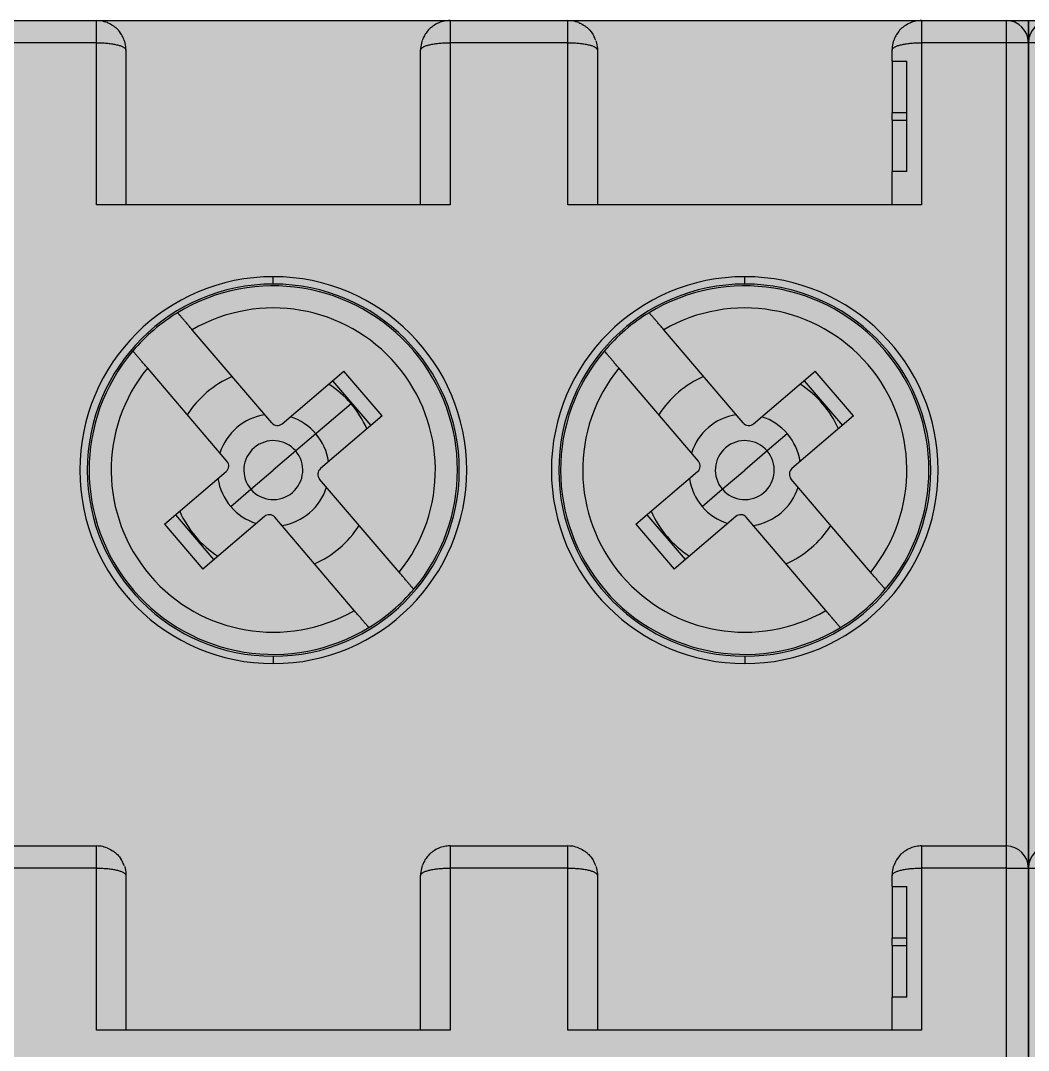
# Model space of a CAD drawing. Extents: x -20 to 2016, y -5898 to 916.
# Drawn here: x 968.97 to 982.65, y 103.18 to 117.16 of the extents above; entities that cross this region are included whole.
import ezdxf

# ---------------------------------------------------------------- set-up
doc = ezdxf.new("R2010")
doc.units = 0
doc.layers.add('MAIN-1', color=7, linetype='Continuous')
doc.layers.add('SYMS', color=7, linetype='Continuous')

msp = doc.modelspace()

# ---------------------------------------------------------------- hatches: boundary and pattern name
at = {"layer": 'SYMS', "true_color": 0x636466}
h = msp.add_hatch(color=251, dxfattribs=at)
h.dxf.hatch_style = 1
h.paths.add_polyline_path([(955.755, 38.159), (982.655, 38.159), (982.655, 117.159), (955.755, 117.159)])
h = msp.add_hatch(color=251, dxfattribs=at)
h.dxf.hatch_style = 1
h.paths.add_polyline_path([(982.655, 38.159), (1009.555, 38.159), (1009.555, 117.159), (982.655, 117.159)])

# ---------------------------------------------------------------- linework, layer by layer
at = {"layer": 'MAIN-1'}
for p, q in [((968.405, 117.159), (970.005, 117.159)), ((970.005, 117.159), (974.805, 117.159)), ((970.005, 116.859), (970.005, 117.159)), ((970.026, 117.158), (970.005, 117.159)), ((970.048, 117.157), (970.026, 117.158)), ((970.069, 117.154), (970.048, 117.157)), ((970.09, 117.15), (970.069, 117.154)), ((970.111, 117.144), (970.09, 117.15)), ((970.132, 117.138), (970.111, 117.144)), ((970.153, 117.131), (970.132, 117.138)), ((970.165, 117.126), (970.153, 117.131)), ((970.178, 117.119), (970.165, 117.126)), ((970.196, 117.11), (970.178, 117.119)), ((970.215, 117.099), (970.196, 117.11)), ((974.613, 117.11), (974.594, 117.099)), ((974.631, 117.119), (974.613, 117.11)), ((974.644, 117.125), (974.631, 117.119)), ((974.654, 117.129), (974.644, 117.125)), ((974.672, 117.136), (974.654, 117.129)), ((974.69, 117.142), (974.672, 117.136)), ((974.709, 117.147), (974.69, 117.142)), ((974.728, 117.152), (974.709, 117.147)), ((974.747, 117.155), (974.728, 117.152)), ((974.766, 117.157), (974.747, 117.155)), ((974.785, 117.159), (974.766, 117.157)), ((974.805, 117.159), (974.785, 117.159)), ((974.805, 117.159), (976.405, 117.159)), ((974.805, 117.159), (974.805, 116.859)), ((976.405, 117.159), (981.205, 117.159)), ((976.426, 117.158), (976.405, 117.159)), ((976.405, 116.859), (976.405, 117.159)), ((976.448, 117.157), (976.426, 117.158)), ((976.469, 117.154), (976.448, 117.157)), ((976.49, 117.15), (976.469, 117.154)), ((976.511, 117.144), (976.49, 117.15)), ((976.532, 117.138), (976.511, 117.144)), ((976.553, 117.131), (976.532, 117.138)), ((976.553, 117.131), (976.565, 117.126)), ((976.565, 117.126), (976.578, 117.119)), ((976.578, 117.119), (976.596, 117.11)), ((976.596, 117.11), (976.615, 117.099)), ((981.013, 117.11), (980.994, 117.099)), ((981.031, 117.119), (981.013, 117.11)), ((981.044, 117.125), (981.031, 117.119)), ((981.054, 117.129), (981.044, 117.125)), ((981.072, 117.136), (981.054, 117.129)), ((981.09, 117.142), (981.072, 117.136)), ((981.109, 117.147), (981.09, 117.142)), ((981.128, 117.152), (981.109, 117.147)), ((981.147, 117.155), (981.128, 117.152)), ((981.166, 117.157), (981.147, 117.155)), ((981.185, 117.159), (981.166, 117.157)), ((981.205, 117.159), (981.185, 117.159)), ((981.205, 117.159), (982.355, 117.159)), ((981.205, 117.159), (981.205, 116.859)), ((982.355, 116.859), (982.355, 117.159)), ((970.224, 117.093), (970.215, 117.099)), ((970.231, 117.089), (970.224, 117.093)), ((970.239, 117.083), (970.231, 117.089)), ((970.246, 117.078), (970.239, 117.083)), ((970.254, 117.072), (970.246, 117.078)), ((970.261, 117.066), (970.254, 117.072)), ((970.268, 117.06), (970.261, 117.066)), ((970.275, 117.054), (970.268, 117.06)), ((970.289, 117.041), (970.275, 117.054)), ((970.302, 117.027), (970.289, 117.041)), ((970.316, 117.01), (970.302, 117.027)), ((970.331, 116.99), (970.316, 117.01)), ((970.341, 116.975), (970.331, 116.99)), ((970.345, 116.969), (970.335, 116.984)), ((970.335, 116.984), (970.341, 116.975)), ((970.354, 116.954), (970.345, 116.969)), ((974.464, 116.969), (974.456, 116.954)), ((974.474, 116.984), (974.464, 116.969)), ((974.478, 116.99), (974.468, 116.975)), ((974.468, 116.975), (974.474, 116.984)), ((974.494, 117.01), (974.478, 116.99)), ((974.507, 117.027), (974.494, 117.01)), ((974.52, 117.041), (974.507, 117.027)), ((974.534, 117.054), (974.52, 117.041)), ((974.541, 117.06), (974.534, 117.054)), ((974.548, 117.066), (974.541, 117.06)), ((974.556, 117.072), (974.548, 117.066)), ((974.563, 117.078), (974.556, 117.072)), ((974.57, 117.083), (974.563, 117.078)), ((974.578, 117.089), (974.57, 117.083)), ((974.585, 117.093), (974.578, 117.089)), ((974.594, 117.099), (974.585, 117.093)), ((976.615, 117.099), (976.624, 117.093)), ((976.624, 117.093), (976.631, 117.089)), ((976.639, 117.083), (976.631, 117.089)), ((976.646, 117.078), (976.639, 117.083)), ((976.654, 117.072), (976.646, 117.078)), ((976.661, 117.066), (976.654, 117.072)), ((976.668, 117.06), (976.661, 117.066)), ((976.675, 117.054), (976.668, 117.06)), ((976.675, 117.054), (976.689, 117.041)), ((976.689, 117.041), (976.702, 117.027)), ((976.702, 117.027), (976.716, 117.01)), ((976.716, 117.01), (976.731, 116.99)), ((976.731, 116.99), (976.741, 116.975)), ((976.745, 116.969), (976.735, 116.984)), ((976.741, 116.975), (976.735, 116.984)), ((976.754, 116.954), (976.745, 116.969)), ((980.864, 116.969), (980.856, 116.954)), ((980.874, 116.984), (980.864, 116.969)), ((980.878, 116.99), (980.868, 116.975)), ((980.868, 116.975), (980.874, 116.984)), ((980.894, 117.01), (980.878, 116.99)), ((980.907, 117.027), (980.894, 117.01)), ((980.92, 117.041), (980.907, 117.027)), ((980.934, 117.054), (980.92, 117.041)), ((980.941, 117.06), (980.934, 117.054)), ((980.948, 117.066), (980.941, 117.06)), ((980.956, 117.072), (980.948, 117.066)), ((980.963, 117.078), (980.956, 117.072)), ((980.97, 117.083), (980.963, 117.078)), ((980.978, 117.089), (980.97, 117.083)), ((980.985, 117.093), (980.978, 117.089)), ((980.994, 117.099), (980.985, 117.093)), ((970.005, 116.859), (968.405, 116.859)), ((970.005, 114.659), (970.005, 116.859)), ((970.005, 116.859), (970.022, 116.859)), ((970.022, 116.859), (970.04, 116.858)), ((970.04, 116.858), (970.057, 116.858)), ((970.057, 116.858), (970.075, 116.857)), ((970.075, 116.857), (970.092, 116.856)), ((970.092, 116.856), (970.109, 116.855)), ((970.109, 116.855), (970.126, 116.854)), ((970.126, 116.854), (970.143, 116.853)), ((970.143, 116.853), (970.159, 116.851)), ((970.159, 116.851), (970.176, 116.849)), ((970.176, 116.849), (970.192, 116.848)), ((970.192, 116.848), (970.207, 116.845)), ((970.207, 116.845), (970.222, 116.843)), ((970.222, 116.843), (970.237, 116.84)), ((970.237, 116.84), (970.251, 116.838)), ((970.251, 116.838), (970.265, 116.835)), ((970.265, 116.835), (970.279, 116.832)), ((970.279, 116.832), (970.291, 116.829)), ((970.291, 116.829), (970.304, 116.826)), ((970.304, 116.826), (970.315, 116.822)), ((970.362, 116.939), (970.354, 116.954)), ((970.369, 116.923), (970.362, 116.939)), ((970.376, 116.907), (970.369, 116.923)), ((970.382, 116.891), (970.376, 116.907)), ((970.388, 116.874), (970.384, 116.885)), ((970.393, 116.854), (970.388, 116.874)), ((970.398, 116.829), (970.393, 116.854)), ((970.402, 116.805), (970.398, 116.829)), ((974.411, 116.829), (974.407, 116.805)), ((974.416, 116.854), (974.411, 116.829)), ((974.421, 116.874), (974.416, 116.854)), ((974.425, 116.885), (974.421, 116.874)), ((974.433, 116.907), (974.427, 116.891)), ((974.44, 116.923), (974.433, 116.907)), ((974.447, 116.939), (974.44, 116.923)), ((974.456, 116.954), (974.447, 116.939)), ((974.494, 116.822), (974.506, 116.826)), ((974.506, 116.826), (974.518, 116.829)), ((974.518, 116.829), (974.531, 116.832)), ((974.531, 116.832), (974.544, 116.835)), ((974.544, 116.835), (974.558, 116.838)), ((974.558, 116.838), (974.572, 116.84)), ((974.572, 116.84), (974.587, 116.843)), ((974.587, 116.843), (974.602, 116.845)), ((974.602, 116.845), (974.618, 116.848)), ((974.618, 116.848), (974.634, 116.849)), ((974.634, 116.849), (974.65, 116.851)), ((974.65, 116.851), (974.666, 116.853)), ((974.666, 116.853), (974.683, 116.854)), ((974.683, 116.854), (974.7, 116.855)), ((974.7, 116.855), (974.717, 116.856)), ((974.717, 116.856), (974.734, 116.857)), ((974.734, 116.857), (974.752, 116.858)), ((974.752, 116.858), (974.769, 116.858)), ((974.769, 116.858), (974.787, 116.859)), ((974.787, 116.859), (974.805, 116.859)), ((976.405, 116.859), (974.805, 116.859)), ((974.805, 116.859), (974.805, 114.659)), ((976.405, 114.659), (976.405, 116.859)), ((976.405, 116.859), (976.422, 116.859)), ((976.422, 116.859), (976.44, 116.858)), ((976.44, 116.858), (976.457, 116.858)), ((976.457, 116.858), (976.475, 116.857)), ((976.475, 116.857), (976.492, 116.856)), ((976.492, 116.856), (976.509, 116.855)), ((976.509, 116.855), (976.526, 116.854)), ((976.526, 116.854), (976.543, 116.853)), ((976.543, 116.853), (976.559, 116.851)), ((976.559, 116.851), (976.576, 116.849)), ((976.576, 116.849), (976.592, 116.848)), ((976.592, 116.848), (976.607, 116.845)), ((976.607, 116.845), (976.622, 116.843)), ((976.622, 116.843), (976.637, 116.84)), ((976.637, 116.84), (976.651, 116.838)), ((976.651, 116.838), (976.665, 116.835)), ((976.665, 116.835), (976.679, 116.832)), ((976.679, 116.832), (976.691, 116.829)), ((976.691, 116.829), (976.704, 116.826)), ((976.704, 116.826), (976.715, 116.822)), ((976.762, 116.939), (976.754, 116.954)), ((976.769, 116.923), (976.762, 116.939)), ((976.776, 116.907), (976.769, 116.923)), ((976.782, 116.891), (976.776, 116.907)), ((976.784, 116.885), (976.788, 116.874)), ((976.788, 116.874), (976.793, 116.854)), ((976.793, 116.854), (976.798, 116.829)), ((976.798, 116.829), (976.802, 116.805)), ((980.811, 116.829), (980.807, 116.805)), ((980.816, 116.854), (980.811, 116.829)), ((980.821, 116.874), (980.816, 116.854)), ((980.825, 116.885), (980.821, 116.874)), ((980.833, 116.907), (980.827, 116.891)), ((980.84, 116.923), (980.833, 116.907)), ((980.847, 116.939), (980.84, 116.923)), ((980.856, 116.954), (980.847, 116.939)), ((980.894, 116.822), (980.906, 116.826)), ((980.906, 116.826), (980.918, 116.829)), ((980.918, 116.829), (980.931, 116.832)), ((980.931, 116.832), (980.944, 116.835)), ((980.944, 116.835), (980.958, 116.838)), ((980.958, 116.838), (980.972, 116.84)), ((980.972, 116.84), (980.987, 116.843)), ((980.987, 116.843), (981.002, 116.845)), ((981.002, 116.845), (981.018, 116.848)), ((981.018, 116.848), (981.034, 116.849)), ((981.034, 116.849), (981.05, 116.851)), ((981.05, 116.851), (981.066, 116.853)), ((981.066, 116.853), (981.083, 116.854)), ((981.083, 116.854), (981.1, 116.855)), ((981.1, 116.855), (981.117, 116.856)), ((981.117, 116.856), (981.134, 116.857)), ((981.134, 116.857), (981.152, 116.858)), ((981.152, 116.858), (981.169, 116.858)), ((981.169, 116.858), (981.187, 116.859)), ((981.187, 116.859), (981.205, 116.859)), ((982.355, 116.859), (981.205, 116.859)), ((981.205, 116.859), (981.205, 114.659)), ((982.355, 105.959), (982.355, 116.859)), ((982.655, 116.859), (982.355, 116.859)), ((982.655, 116.859), (982.655, 105.659)), ((982.655, 105.659), (982.655, 116.859)), ((982.955, 116.859), (982.655, 116.859)), ((970.315, 116.822), (970.326, 116.819)), ((970.326, 116.819), (970.337, 116.815)), ((970.337, 116.815), (970.346, 116.811)), ((970.346, 116.811), (970.355, 116.807)), ((970.355, 116.807), (970.364, 116.803)), ((970.364, 116.803), (970.371, 116.799)), ((970.371, 116.799), (970.378, 116.795)), ((970.378, 116.795), (970.384, 116.791)), ((970.384, 116.791), (970.39, 116.786)), ((970.39, 116.786), (970.394, 116.782)), ((970.394, 116.782), (970.398, 116.778)), ((970.398, 116.778), (970.401, 116.773)), ((970.401, 116.773), (970.403, 116.769)), ((970.404, 116.78), (970.402, 116.805)), ((970.403, 116.769), (970.404, 116.764)), ((970.405, 116.759), (970.404, 116.78)), ((970.404, 116.764), (970.405, 116.759)), ((970.405, 116.759), (970.405, 114.659)), ((974.407, 116.805), (974.405, 116.78)), ((974.405, 116.78), (974.405, 116.759)), ((974.405, 116.764), (974.406, 116.769)), ((974.405, 116.759), (974.405, 116.764)), ((974.405, 114.659), (974.405, 116.759)), ((974.406, 116.769), (974.408, 116.773)), ((974.408, 116.773), (974.411, 116.778)), ((974.411, 116.778), (974.415, 116.782)), ((974.415, 116.782), (974.419, 116.786)), ((974.419, 116.786), (974.425, 116.791)), ((974.425, 116.791), (974.431, 116.795)), ((974.431, 116.795), (974.438, 116.799)), ((974.438, 116.799), (974.445, 116.803)), ((974.445, 116.803), (974.454, 116.807)), ((974.454, 116.807), (974.463, 116.811)), ((974.463, 116.811), (974.472, 116.815)), ((974.472, 116.815), (974.483, 116.819)), ((974.483, 116.819), (974.494, 116.822)), ((976.715, 116.822), (976.726, 116.819)), ((976.726, 116.819), (976.737, 116.815)), ((976.737, 116.815), (976.746, 116.811)), ((976.746, 116.811), (976.755, 116.807)), ((976.755, 116.807), (976.764, 116.803)), ((976.764, 116.803), (976.771, 116.799)), ((976.771, 116.799), (976.778, 116.795)), ((976.778, 116.795), (976.784, 116.791)), ((976.784, 116.791), (976.79, 116.786)), ((976.79, 116.786), (976.794, 116.782)), ((976.794, 116.782), (976.798, 116.778)), ((976.798, 116.778), (976.801, 116.773)), ((976.801, 116.773), (976.803, 116.769)), ((976.802, 116.805), (976.804, 116.78)), ((976.803, 116.769), (976.804, 116.764)), ((976.804, 116.78), (976.805, 116.759)), ((976.804, 116.764), (976.805, 116.759)), ((976.805, 116.759), (976.805, 114.659)), ((980.807, 116.805), (980.805, 116.78)), ((980.805, 116.78), (980.805, 116.759)), ((980.805, 116.764), (980.806, 116.769)), ((980.805, 116.759), (980.805, 116.764)), ((980.805, 116.609), (980.805, 116.759)), ((980.806, 116.769), (980.808, 116.773)), ((980.808, 116.773), (980.811, 116.778)), ((980.811, 116.778), (980.815, 116.782)), ((980.815, 116.782), (980.819, 116.786)), ((980.819, 116.786), (980.825, 116.791)), ((980.825, 116.791), (980.831, 116.795)), ((980.831, 116.795), (980.838, 116.799)), ((980.838, 116.799), (980.845, 116.803)), ((980.845, 116.803), (980.854, 116.807)), ((980.854, 116.807), (980.863, 116.811)), ((980.863, 116.811), (980.872, 116.815)), ((980.872, 116.815), (980.883, 116.819)), ((980.883, 116.819), (980.894, 116.822)), ((980.805, 116.609), (980.805, 115.909)), ((980.805, 116.609), (981.005, 116.609)), ((981.005, 115.109), (981.005, 116.609)), ((980.805, 115.809), (980.805, 115.909)), ((981.005, 115.909), (980.805, 115.909)), ((980.805, 115.809), (980.805, 115.109)), ((980.805, 115.809), (981.005, 115.809)), ((980.805, 114.659), (980.805, 115.109)), ((981.005, 115.109), (980.805, 115.109)), ((974.805, 114.659), (970.005, 114.659)), ((981.205, 114.659), (976.405, 114.659)), ((972.405, 113.584), (972.405, 113.684)), ((978.805, 113.584), (978.805, 113.684)), ((971.107, 113.195), (971.107, 113.196)), ((971.108, 113.194), (971.107, 113.195)), ((971.107, 113.195), (971.107, 113.195)), ((971.11, 113.192), (971.108, 113.194)), ((971.111, 113.19), (971.11, 113.192)), ((977.507, 113.195), (977.507, 113.196)), ((977.508, 113.194), (977.507, 113.195)), ((977.507, 113.195), (977.507, 113.195)), ((977.51, 113.192), (977.508, 113.194)), ((977.511, 113.19), (977.51, 113.192)), ((971.114, 113.187), (971.111, 113.19)), ((971.116, 113.184), (971.114, 113.187)), ((971.119, 113.181), (971.116, 113.184)), ((971.122, 113.177), (971.119, 113.181)), ((971.126, 113.173), (971.122, 113.177)), ((971.13, 113.168), (971.126, 113.173)), ((971.134, 113.163), (971.13, 113.168)), ((971.139, 113.158), (971.134, 113.163)), ((971.144, 113.152), (971.139, 113.158)), ((971.149, 113.146), (971.144, 113.152)), ((971.155, 113.139), (971.149, 113.146)), ((971.161, 113.132), (971.155, 113.139)), ((971.167, 113.125), (971.161, 113.132)), ((971.174, 113.117), (971.167, 113.125)), ((971.18, 113.109), (971.174, 113.117)), ((971.187, 113.101), (971.18, 113.109)), ((971.195, 113.092), (971.187, 113.101)), ((971.202, 113.084), (971.195, 113.092)), ((971.21, 113.075), (971.202, 113.084)), ((971.218, 113.065), (971.21, 113.075)), ((971.226, 113.056), (971.218, 113.065)), ((971.234, 113.046), (971.226, 113.056)), ((977.514, 113.187), (977.511, 113.19)), ((977.516, 113.184), (977.514, 113.187)), ((977.519, 113.181), (977.516, 113.184)), ((977.522, 113.177), (977.519, 113.181)), ((977.526, 113.173), (977.522, 113.177)), ((977.53, 113.168), (977.526, 113.173)), ((977.534, 113.163), (977.53, 113.168)), ((977.539, 113.158), (977.534, 113.163)), ((977.544, 113.152), (977.539, 113.158)), ((977.549, 113.146), (977.544, 113.152)), ((977.555, 113.139), (977.549, 113.146)), ((977.561, 113.132), (977.555, 113.139)), ((977.567, 113.125), (977.561, 113.132)), ((977.574, 113.117), (977.567, 113.125)), ((977.58, 113.109), (977.574, 113.117)), ((977.587, 113.101), (977.58, 113.109)), ((977.595, 113.092), (977.587, 113.101)), ((977.602, 113.084), (977.595, 113.092)), ((977.61, 113.075), (977.602, 113.084)), ((977.618, 113.065), (977.61, 113.075)), ((977.626, 113.056), (977.618, 113.065)), ((977.634, 113.046), (977.626, 113.056)), ((971.243, 113.036), (971.234, 113.046)), ((971.251, 113.026), (971.243, 113.036)), ((971.26, 113.016), (971.251, 113.026)), ((971.269, 113.006), (971.26, 113.016)), ((971.277, 112.995), (971.269, 113.006)), ((971.286, 112.985), (971.277, 112.995)), ((971.295, 112.975), (971.286, 112.985)), ((971.304, 112.964), (971.295, 112.975)), ((972.384, 111.699), (971.304, 112.964)), ((977.643, 113.036), (977.634, 113.046)), ((977.651, 113.026), (977.643, 113.036)), ((977.66, 113.016), (977.651, 113.026)), ((977.669, 113.006), (977.66, 113.016)), ((977.677, 112.995), (977.669, 113.006)), ((977.686, 112.985), (977.677, 112.995)), ((977.695, 112.975), (977.686, 112.985)), ((977.704, 112.964), (977.695, 112.975)), ((978.784, 111.699), (977.704, 112.964)), ((970.499, 112.675), (970.498, 112.676)), ((970.498, 112.676), (970.498, 112.676)), ((970.5, 112.674), (970.499, 112.675)), ((970.501, 112.673), (970.5, 112.674)), ((970.503, 112.67), (970.501, 112.673)), ((970.505, 112.668), (970.503, 112.67)), ((970.508, 112.665), (970.505, 112.668)), ((970.511, 112.662), (970.508, 112.665)), ((970.514, 112.658), (970.511, 112.662)), ((970.517, 112.654), (970.514, 112.658)), ((970.521, 112.649), (970.517, 112.654)), ((970.526, 112.644), (970.521, 112.649)), ((970.53, 112.638), (970.526, 112.644)), ((970.535, 112.633), (970.53, 112.638)), ((976.899, 112.675), (976.898, 112.676)), ((976.898, 112.676), (976.898, 112.676)), ((976.9, 112.674), (976.899, 112.675)), ((976.901, 112.673), (976.9, 112.674)), ((976.903, 112.67), (976.901, 112.673)), ((976.905, 112.668), (976.903, 112.67)), ((976.908, 112.665), (976.905, 112.668)), ((976.911, 112.662), (976.908, 112.665)), ((976.914, 112.658), (976.911, 112.662)), ((976.917, 112.654), (976.914, 112.658)), ((976.921, 112.649), (976.917, 112.654)), ((976.926, 112.644), (976.921, 112.649)), ((976.93, 112.638), (976.926, 112.644)), ((976.935, 112.633), (976.93, 112.638)), ((970.541, 112.626), (970.535, 112.633)), ((970.546, 112.62), (970.541, 112.626)), ((970.552, 112.613), (970.546, 112.62)), ((970.559, 112.605), (970.552, 112.613)), ((970.565, 112.598), (970.559, 112.605)), ((970.572, 112.59), (970.565, 112.598)), ((970.579, 112.582), (970.572, 112.59)), ((970.586, 112.573), (970.579, 112.582)), ((970.594, 112.564), (970.586, 112.573)), ((970.601, 112.555), (970.594, 112.564)), ((970.609, 112.546), (970.601, 112.555)), ((970.617, 112.536), (970.609, 112.546)), ((970.626, 112.527), (970.617, 112.536)), ((970.634, 112.517), (970.626, 112.527)), ((970.643, 112.507), (970.634, 112.517)), ((970.651, 112.497), (970.643, 112.507)), ((970.66, 112.486), (970.651, 112.497)), ((976.941, 112.626), (976.935, 112.633)), ((976.946, 112.62), (976.941, 112.626)), ((976.952, 112.613), (976.946, 112.62)), ((976.959, 112.605), (976.952, 112.613)), ((976.965, 112.598), (976.959, 112.605)), ((976.972, 112.59), (976.965, 112.598)), ((976.979, 112.582), (976.972, 112.59)), ((976.986, 112.573), (976.979, 112.582)), ((976.994, 112.564), (976.986, 112.573)), ((977.001, 112.555), (976.994, 112.564)), ((977.009, 112.546), (977.001, 112.555)), ((977.017, 112.536), (977.009, 112.546)), ((977.026, 112.527), (977.017, 112.536)), ((977.034, 112.517), (977.026, 112.527)), ((977.043, 112.507), (977.034, 112.517)), ((977.051, 112.497), (977.043, 112.507)), ((977.06, 112.486), (977.051, 112.497)), ((970.669, 112.476), (970.66, 112.486)), ((970.678, 112.466), (970.669, 112.476)), ((970.687, 112.455), (970.678, 112.466)), ((970.696, 112.445), (970.687, 112.455)), ((971.776, 111.18), (970.696, 112.445)), ((972.525, 111.688), (973.362, 112.402)), ((973.881, 111.794), (973.362, 112.402)), ((977.069, 112.476), (977.06, 112.486)), ((977.078, 112.466), (977.069, 112.476)), ((977.087, 112.455), (977.078, 112.466)), ((977.096, 112.445), (977.087, 112.455)), ((978.176, 111.18), (977.096, 112.445)), ((978.925, 111.688), (979.762, 112.402)), ((980.281, 111.794), (979.762, 112.402)), ((973.21, 112.272), (973.729, 111.664)), ((979.61, 112.272), (980.129, 111.664)), ((973.46, 111.96), (972.982, 111.552)), ((973.881, 111.794), (973.045, 111.079)), ((980.281, 111.794), (979.445, 111.079)), ((972.982, 111.552), (972.709, 111.319)), ((979.382, 111.552), (979.109, 111.319)), ((972.709, 111.319), (972.405, 111.059)), ((979.109, 111.319), (978.805, 111.059)), ((970.928, 110.324), (971.765, 111.039)), ((972.1, 110.799), (972.405, 111.059)), ((977.328, 110.324), (978.165, 111.039)), ((978.5, 110.799), (978.805, 111.059)), ((974.113, 109.673), (973.033, 110.938)), ((980.513, 109.673), (979.433, 110.938)), ((971.827, 110.566), (972.1, 110.799)), ((978.227, 110.566), (978.5, 110.799)), ((971.6, 109.846), (971.08, 110.454)), ((972.284, 110.43), (971.447, 109.716)), ((973.505, 109.154), (972.425, 110.419)), ((978, 109.846), (977.48, 110.454)), ((978.684, 110.43), (977.847, 109.716)), ((979.905, 109.154), (978.825, 110.419)), ((970.928, 110.324), (971.447, 109.716)), ((977.328, 110.324), (977.847, 109.716)), ((974.122, 109.663), (974.113, 109.673)), ((974.131, 109.652), (974.122, 109.663)), ((974.14, 109.642), (974.131, 109.652)), ((974.149, 109.632), (974.14, 109.642)), ((974.158, 109.621), (974.149, 109.632)), ((974.167, 109.611), (974.158, 109.621)), ((974.175, 109.601), (974.167, 109.611)), ((974.183, 109.591), (974.175, 109.601)), ((974.192, 109.582), (974.183, 109.591)), ((974.2, 109.572), (974.192, 109.582)), ((974.208, 109.563), (974.2, 109.572)), ((974.216, 109.554), (974.208, 109.563)), ((980.522, 109.663), (980.513, 109.673)), ((980.531, 109.652), (980.522, 109.663)), ((980.54, 109.642), (980.531, 109.652)), ((980.549, 109.632), (980.54, 109.642)), ((980.558, 109.621), (980.549, 109.632)), ((980.567, 109.611), (980.558, 109.621)), ((980.575, 109.601), (980.567, 109.611)), ((980.583, 109.591), (980.575, 109.601)), ((980.592, 109.582), (980.583, 109.591)), ((980.6, 109.572), (980.592, 109.582)), ((980.608, 109.563), (980.6, 109.572)), ((980.616, 109.554), (980.608, 109.563)), ((974.223, 109.545), (974.216, 109.554)), ((974.23, 109.536), (974.223, 109.545)), ((974.237, 109.528), (974.23, 109.536)), ((974.244, 109.52), (974.237, 109.528)), ((974.251, 109.513), (974.244, 109.52)), ((974.257, 109.505), (974.251, 109.513)), ((974.263, 109.498), (974.257, 109.505)), ((974.268, 109.492), (974.263, 109.498)), ((974.274, 109.485), (974.268, 109.492)), ((974.279, 109.48), (974.274, 109.485)), ((974.283, 109.474), (974.279, 109.48)), ((974.288, 109.469), (974.283, 109.474)), ((974.292, 109.464), (974.288, 109.469)), ((974.295, 109.46), (974.292, 109.464)), ((974.299, 109.456), (974.295, 109.46)), ((974.302, 109.453), (974.299, 109.456)), ((974.304, 109.45), (974.302, 109.453)), ((974.306, 109.447), (974.304, 109.45)), ((974.308, 109.445), (974.306, 109.447)), ((974.309, 109.444), (974.308, 109.445)), ((974.31, 109.443), (974.309, 109.444)), ((974.311, 109.442), (974.31, 109.443)), ((974.311, 109.442), (974.311, 109.442)), ((980.623, 109.545), (980.616, 109.554)), ((980.63, 109.536), (980.623, 109.545)), ((980.637, 109.528), (980.63, 109.536)), ((980.644, 109.52), (980.637, 109.528)), ((980.651, 109.513), (980.644, 109.52)), ((980.657, 109.505), (980.651, 109.513)), ((980.663, 109.498), (980.657, 109.505)), ((980.668, 109.492), (980.663, 109.498)), ((980.674, 109.485), (980.668, 109.492)), ((980.679, 109.48), (980.674, 109.485)), ((980.683, 109.474), (980.679, 109.48)), ((980.688, 109.469), (980.683, 109.474)), ((980.692, 109.464), (980.688, 109.469)), ((980.695, 109.46), (980.692, 109.464)), ((980.699, 109.456), (980.695, 109.46)), ((980.702, 109.453), (980.699, 109.456)), ((980.704, 109.45), (980.702, 109.453)), ((980.706, 109.447), (980.704, 109.45)), ((980.708, 109.445), (980.706, 109.447)), ((980.709, 109.444), (980.708, 109.445)), ((980.71, 109.443), (980.709, 109.444)), ((980.711, 109.442), (980.71, 109.443)), ((980.711, 109.442), (980.711, 109.442)), ((973.514, 109.143), (973.505, 109.154)), ((973.523, 109.133), (973.514, 109.143)), ((979.914, 109.143), (979.905, 109.154)), ((979.923, 109.133), (979.914, 109.143)), ((973.532, 109.122), (973.523, 109.133)), ((973.541, 109.112), (973.532, 109.122)), ((973.549, 109.102), (973.541, 109.112)), ((973.558, 109.092), (973.549, 109.102)), ((973.567, 109.082), (973.558, 109.092)), ((973.575, 109.072), (973.567, 109.082)), ((973.583, 109.062), (973.575, 109.072)), ((973.591, 109.053), (973.583, 109.062)), ((973.599, 109.043), (973.591, 109.053)), ((973.607, 109.034), (973.599, 109.043)), ((973.615, 109.025), (973.607, 109.034)), ((973.622, 109.017), (973.615, 109.025)), ((973.629, 109.009), (973.622, 109.017)), ((973.636, 109.001), (973.629, 109.009)), ((973.642, 108.993), (973.636, 109.001)), ((979.932, 109.122), (979.923, 109.133)), ((979.941, 109.112), (979.932, 109.122)), ((979.949, 109.102), (979.941, 109.112)), ((979.958, 109.092), (979.949, 109.102)), ((979.967, 109.082), (979.958, 109.092)), ((979.975, 109.072), (979.967, 109.082)), ((979.983, 109.062), (979.975, 109.072)), ((979.991, 109.053), (979.983, 109.062)), ((979.999, 109.043), (979.991, 109.053)), ((980.007, 109.034), (979.999, 109.043)), ((980.015, 109.025), (980.007, 109.034)), ((980.022, 109.017), (980.015, 109.025)), ((980.029, 109.009), (980.022, 109.017)), ((980.036, 109.001), (980.029, 109.009)), ((980.042, 108.993), (980.036, 109.001)), ((973.648, 108.986), (973.642, 108.993)), ((973.654, 108.979), (973.648, 108.986)), ((973.66, 108.972), (973.654, 108.979)), ((973.665, 108.966), (973.66, 108.972)), ((973.67, 108.96), (973.665, 108.966)), ((973.675, 108.955), (973.67, 108.96)), ((973.679, 108.95), (973.675, 108.955)), ((973.683, 108.945), (973.679, 108.95)), ((973.687, 108.941), (973.683, 108.945)), ((973.69, 108.937), (973.687, 108.941)), ((973.693, 108.933), (973.69, 108.937)), ((973.696, 108.931), (973.693, 108.933)), ((973.698, 108.928), (973.696, 108.931)), ((973.699, 108.926), (973.698, 108.928)), ((973.701, 108.924), (973.699, 108.926)), ((973.702, 108.923), (973.701, 108.924)), ((973.703, 108.922), (973.702, 108.923)), ((973.702, 108.923), (973.702, 108.923)), ((980.048, 108.986), (980.042, 108.993)), ((980.054, 108.979), (980.048, 108.986)), ((980.06, 108.972), (980.054, 108.979)), ((980.065, 108.966), (980.06, 108.972)), ((980.07, 108.96), (980.065, 108.966)), ((980.075, 108.955), (980.07, 108.96)), ((980.079, 108.95), (980.075, 108.955)), ((980.083, 108.945), (980.079, 108.95)), ((980.087, 108.941), (980.083, 108.945)), ((980.09, 108.937), (980.087, 108.941)), ((980.093, 108.933), (980.09, 108.937)), ((980.096, 108.931), (980.093, 108.933)), ((980.098, 108.928), (980.096, 108.931)), ((980.099, 108.926), (980.098, 108.928)), ((980.101, 108.924), (980.099, 108.926)), ((980.102, 108.923), (980.101, 108.924)), ((980.103, 108.922), (980.102, 108.923)), ((980.102, 108.923), (980.102, 108.923)), ((972.405, 108.534), (972.405, 108.434)), ((978.805, 108.534), (978.805, 108.434)), ((968.405, 105.959), (970.005, 105.959)), ((970.026, 105.958), (970.005, 105.959)), ((970.005, 105.659), (970.005, 105.959)), ((970.048, 105.957), (970.026, 105.958)), ((970.069, 105.954), (970.048, 105.957)), ((970.09, 105.95), (970.069, 105.954)), ((970.111, 105.944), (970.09, 105.95)), ((970.132, 105.938), (970.111, 105.944)), ((970.153, 105.931), (970.132, 105.938)), ((970.153, 105.931), (970.165, 105.926)), ((970.165, 105.926), (970.178, 105.919)), ((974.644, 105.925), (974.631, 105.919)), ((974.654, 105.929), (974.644, 105.925)), ((974.672, 105.936), (974.654, 105.929)), ((974.69, 105.942), (974.672, 105.936)), ((974.709, 105.947), (974.69, 105.942)), ((974.728, 105.952), (974.709, 105.947)), ((974.747, 105.955), (974.728, 105.952)), ((974.766, 105.957), (974.747, 105.955)), ((974.785, 105.959), (974.766, 105.957)), ((974.805, 105.959), (974.785, 105.959)), ((974.805, 105.959), (976.405, 105.959)), ((974.805, 105.959), (974.805, 105.659)), ((976.426, 105.958), (976.405, 105.959)), ((976.405, 105.659), (976.405, 105.959)), ((976.448, 105.957), (976.426, 105.958)), ((976.469, 105.954), (976.448, 105.957)), ((976.49, 105.95), (976.469, 105.954)), ((976.511, 105.944), (976.49, 105.95)), ((976.532, 105.938), (976.511, 105.944)), ((976.553, 105.931), (976.532, 105.938)), ((976.553, 105.931), (976.565, 105.926)), ((976.565, 105.926), (976.578, 105.919)), ((981.044, 105.925), (981.031, 105.919)), ((981.054, 105.929), (981.044, 105.925)), ((981.072, 105.936), (981.054, 105.929)), ((981.09, 105.942), (981.072, 105.936)), ((981.109, 105.947), (981.09, 105.942)), ((981.128, 105.952), (981.109, 105.947)), ((981.147, 105.955), (981.128, 105.952)), ((981.166, 105.957), (981.147, 105.955)), ((981.185, 105.959), (981.166, 105.957)), ((981.205, 105.959), (981.185, 105.959)), ((981.205, 105.959), (982.355, 105.959)), ((981.205, 105.959), (981.205, 105.659)), ((982.355, 105.659), (982.355, 105.959)), ((970.178, 105.919), (970.196, 105.91)), ((970.196, 105.91), (970.215, 105.899)), ((970.215, 105.899), (970.224, 105.893)), ((970.224, 105.893), (970.231, 105.889)), ((970.239, 105.883), (970.231, 105.889)), ((970.246, 105.878), (970.239, 105.883)), ((970.254, 105.872), (970.246, 105.878)), ((970.261, 105.866), (970.254, 105.872)), ((970.268, 105.86), (970.261, 105.866)), ((970.275, 105.854), (970.268, 105.86)), ((970.275, 105.854), (970.289, 105.841)), ((970.289, 105.841), (970.302, 105.827)), ((970.302, 105.827), (970.316, 105.81)), ((970.316, 105.81), (970.331, 105.79)), ((970.331, 105.79), (970.341, 105.775)), ((974.478, 105.79), (974.468, 105.775)), ((974.494, 105.81), (974.478, 105.79)), ((974.507, 105.827), (974.494, 105.81)), ((974.52, 105.841), (974.507, 105.827)), ((974.534, 105.854), (974.52, 105.841)), ((974.541, 105.86), (974.534, 105.854)), ((974.548, 105.866), (974.541, 105.86)), ((974.556, 105.872), (974.548, 105.866)), ((974.563, 105.878), (974.556, 105.872)), ((974.57, 105.883), (974.563, 105.878)), ((974.578, 105.889), (974.57, 105.883)), ((974.585, 105.893), (974.578, 105.889)), ((974.594, 105.899), (974.585, 105.893)), ((974.613, 105.91), (974.594, 105.899)), ((974.631, 105.919), (974.613, 105.91)), ((976.578, 105.919), (976.596, 105.91)), ((976.596, 105.91), (976.615, 105.899)), ((976.615, 105.899), (976.624, 105.893)), ((976.624, 105.893), (976.631, 105.889)), ((976.639, 105.883), (976.631, 105.889)), ((976.646, 105.878), (976.639, 105.883)), ((976.654, 105.872), (976.646, 105.878)), ((976.661, 105.866), (976.654, 105.872)), ((976.668, 105.86), (976.661, 105.866)), ((976.675, 105.854), (976.668, 105.86)), ((976.675, 105.854), (976.689, 105.841)), ((976.689, 105.841), (976.702, 105.827)), ((976.702, 105.827), (976.716, 105.81)), ((976.716, 105.81), (976.731, 105.79)), ((976.731, 105.79), (976.741, 105.775)), ((980.878, 105.79), (980.868, 105.775)), ((980.894, 105.81), (980.878, 105.79)), ((980.907, 105.827), (980.894, 105.81)), ((980.92, 105.841), (980.907, 105.827)), ((980.934, 105.854), (980.92, 105.841)), ((980.941, 105.86), (980.934, 105.854)), ((980.948, 105.866), (980.941, 105.86)), ((980.956, 105.872), (980.948, 105.866)), ((980.963, 105.878), (980.956, 105.872)), ((980.97, 105.883), (980.963, 105.878)), ((980.978, 105.889), (980.97, 105.883)), ((980.985, 105.893), (980.978, 105.889)), ((980.994, 105.899), (980.985, 105.893)), ((981.013, 105.91), (980.994, 105.899)), ((981.031, 105.919), (981.013, 105.91)), ((970.005, 105.659), (968.405, 105.659)), ((970.005, 103.459), (970.005, 105.659)), ((970.005, 105.659), (970.022, 105.659)), ((970.022, 105.659), (970.04, 105.658)), ((970.04, 105.658), (970.057, 105.658)), ((970.057, 105.658), (970.075, 105.657)), ((970.075, 105.657), (970.092, 105.656)), ((970.092, 105.656), (970.109, 105.655)), ((970.109, 105.655), (970.126, 105.654)), ((970.126, 105.654), (970.143, 105.653)), ((970.143, 105.653), (970.159, 105.651)), ((970.159, 105.651), (970.176, 105.649)), ((970.176, 105.649), (970.192, 105.648)), ((970.192, 105.648), (970.207, 105.645)), ((970.345, 105.769), (970.335, 105.784)), ((970.341, 105.775), (970.335, 105.784)), ((970.354, 105.754), (970.345, 105.769)), ((970.362, 105.739), (970.354, 105.754)), ((970.369, 105.723), (970.362, 105.739)), ((970.376, 105.707), (970.369, 105.723)), ((970.382, 105.691), (970.376, 105.707)), ((970.384, 105.685), (970.388, 105.674)), ((970.388, 105.674), (970.393, 105.654)), ((970.393, 105.654), (970.398, 105.629)), ((974.416, 105.654), (974.411, 105.629)), ((974.421, 105.674), (974.416, 105.654)), ((974.425, 105.685), (974.421, 105.674)), ((974.433, 105.707), (974.427, 105.691)), ((974.44, 105.723), (974.433, 105.707)), ((974.447, 105.739), (974.44, 105.723)), ((974.456, 105.754), (974.447, 105.739)), ((974.464, 105.769), (974.456, 105.754)), ((974.474, 105.784), (974.464, 105.769)), ((974.468, 105.775), (974.474, 105.784)), ((974.602, 105.645), (974.618, 105.648)), ((974.618, 105.648), (974.634, 105.649)), ((974.634, 105.649), (974.65, 105.651)), ((974.65, 105.651), (974.666, 105.653)), ((974.666, 105.653), (974.683, 105.654)), ((974.683, 105.654), (974.7, 105.655)), ((974.7, 105.655), (974.717, 105.656)), ((974.717, 105.656), (974.734, 105.657)), ((974.734, 105.657), (974.752, 105.658)), ((974.752, 105.658), (974.769, 105.658)), ((974.769, 105.658), (974.787, 105.659)), ((974.787, 105.659), (974.805, 105.659)), ((976.405, 105.659), (974.805, 105.659)), ((974.805, 105.659), (974.805, 103.459)), ((976.405, 103.459), (976.405, 105.659)), ((976.405, 105.659), (976.422, 105.659)), ((976.422, 105.659), (976.44, 105.658)), ((976.44, 105.658), (976.457, 105.658)), ((976.457, 105.658), (976.475, 105.657)), ((976.475, 105.657), (976.492, 105.656)), ((976.492, 105.656), (976.509, 105.655)), ((976.509, 105.655), (976.526, 105.654)), ((976.526, 105.654), (976.543, 105.653)), ((976.543, 105.653), (976.559, 105.651)), ((976.559, 105.651), (976.576, 105.649)), ((976.576, 105.649), (976.592, 105.648)), ((976.592, 105.648), (976.607, 105.645)), ((976.745, 105.769), (976.735, 105.784)), ((976.741, 105.775), (976.735, 105.784)), ((976.754, 105.754), (976.745, 105.769)), ((976.762, 105.739), (976.754, 105.754)), ((976.769, 105.723), (976.762, 105.739)), ((976.776, 105.707), (976.769, 105.723)), ((976.782, 105.691), (976.776, 105.707)), ((976.784, 105.685), (976.788, 105.674)), ((976.788, 105.674), (976.793, 105.654)), ((976.793, 105.654), (976.798, 105.629)), ((980.816, 105.654), (980.811, 105.629)), ((980.821, 105.674), (980.816, 105.654)), ((980.825, 105.685), (980.821, 105.674)), ((980.833, 105.707), (980.827, 105.691)), ((980.84, 105.723), (980.833, 105.707)), ((980.847, 105.739), (980.84, 105.723)), ((980.856, 105.754), (980.847, 105.739)), ((980.864, 105.769), (980.856, 105.754)), ((980.874, 105.784), (980.864, 105.769)), ((980.868, 105.775), (980.874, 105.784)), ((981.002, 105.645), (981.018, 105.648)), ((981.018, 105.648), (981.034, 105.649)), ((981.034, 105.649), (981.05, 105.651)), ((981.05, 105.651), (981.066, 105.653)), ((981.066, 105.653), (981.083, 105.654)), ((981.083, 105.654), (981.1, 105.655)), ((981.1, 105.655), (981.117, 105.656)), ((981.117, 105.656), (981.134, 105.657)), ((981.134, 105.657), (981.152, 105.658)), ((981.152, 105.658), (981.169, 105.658)), ((981.169, 105.658), (981.187, 105.659)), ((981.187, 105.659), (981.205, 105.659)), ((982.355, 105.659), (981.205, 105.659)), ((981.205, 105.659), (981.205, 103.459)), ((982.355, 96.059), (982.355, 105.659)), ((982.355, 105.659), (982.655, 105.659)), ((982.655, 105.659), (982.655, 96.059)), ((982.655, 96.059), (982.655, 105.659)), ((982.655, 105.659), (982.955, 105.659)), ((970.207, 105.645), (970.222, 105.643)), ((970.222, 105.643), (970.237, 105.64)), ((970.237, 105.64), (970.251, 105.638)), ((970.251, 105.638), (970.265, 105.635)), ((970.265, 105.635), (970.279, 105.632)), ((970.279, 105.632), (970.291, 105.629)), ((970.291, 105.629), (970.304, 105.626)), ((970.304, 105.626), (970.315, 105.622)), ((970.315, 105.622), (970.326, 105.619)), ((970.326, 105.619), (970.337, 105.615)), ((970.337, 105.615), (970.346, 105.611)), ((970.346, 105.611), (970.355, 105.607)), ((970.355, 105.607), (970.364, 105.603)), ((970.364, 105.603), (970.371, 105.599)), ((970.371, 105.599), (970.378, 105.595)), ((970.378, 105.595), (970.384, 105.591)), ((970.384, 105.591), (970.39, 105.586)), ((970.39, 105.586), (970.394, 105.582)), ((970.394, 105.582), (970.398, 105.578)), ((970.398, 105.629), (970.402, 105.605)), ((970.398, 105.578), (970.401, 105.573)), ((970.401, 105.573), (970.403, 105.569)), ((970.402, 105.605), (970.404, 105.58)), ((970.403, 105.569), (970.404, 105.564)), ((970.404, 105.58), (970.405, 105.559)), ((970.404, 105.564), (970.405, 105.559)), ((970.405, 105.559), (970.405, 103.459)), ((974.407, 105.605), (974.405, 105.58)), ((974.405, 105.58), (974.405, 105.559)), ((974.405, 105.564), (974.406, 105.569)), ((974.405, 105.559), (974.405, 105.564)), ((974.405, 103.459), (974.405, 105.559)), ((974.406, 105.569), (974.408, 105.573)), ((974.411, 105.629), (974.407, 105.605)), ((974.408, 105.573), (974.411, 105.578)), ((974.411, 105.578), (974.415, 105.582)), ((974.415, 105.582), (974.419, 105.586)), ((974.419, 105.586), (974.425, 105.591)), ((974.425, 105.591), (974.431, 105.595)), ((974.431, 105.595), (974.438, 105.599)), ((974.438, 105.599), (974.445, 105.603)), ((974.445, 105.603), (974.454, 105.607)), ((974.454, 105.607), (974.463, 105.611)), ((974.463, 105.611), (974.472, 105.615)), ((974.472, 105.615), (974.483, 105.619)), ((974.483, 105.619), (974.494, 105.622)), ((974.494, 105.622), (974.506, 105.626)), ((974.506, 105.626), (974.518, 105.629)), ((974.518, 105.629), (974.531, 105.632)), ((974.531, 105.632), (974.544, 105.635)), ((974.544, 105.635), (974.558, 105.638)), ((974.558, 105.638), (974.572, 105.64)), ((974.572, 105.64), (974.587, 105.643)), ((974.587, 105.643), (974.602, 105.645)), ((976.607, 105.645), (976.622, 105.643)), ((976.622, 105.643), (976.637, 105.64)), ((976.637, 105.64), (976.651, 105.638)), ((976.651, 105.638), (976.665, 105.635)), ((976.665, 105.635), (976.679, 105.632)), ((976.679, 105.632), (976.691, 105.629)), ((976.691, 105.629), (976.704, 105.626)), ((976.704, 105.626), (976.715, 105.622)), ((976.715, 105.622), (976.726, 105.619)), ((976.726, 105.619), (976.737, 105.615)), ((976.737, 105.615), (976.746, 105.611)), ((976.746, 105.611), (976.755, 105.607)), ((976.755, 105.607), (976.764, 105.603)), ((976.764, 105.603), (976.771, 105.599)), ((976.771, 105.599), (976.778, 105.595)), ((976.778, 105.595), (976.784, 105.591)), ((976.784, 105.591), (976.79, 105.586)), ((976.79, 105.586), (976.794, 105.582)), ((976.794, 105.582), (976.798, 105.578)), ((976.798, 105.629), (976.802, 105.605)), ((976.798, 105.578), (976.801, 105.573)), ((976.801, 105.573), (976.803, 105.569)), ((976.802, 105.605), (976.804, 105.58)), ((976.803, 105.569), (976.804, 105.564)), ((976.804, 105.58), (976.805, 105.559)), ((976.804, 105.564), (976.805, 105.559)), ((976.805, 105.559), (976.805, 103.459)), ((980.807, 105.605), (980.805, 105.58)), ((980.805, 105.58), (980.805, 105.559)), ((980.805, 105.564), (980.806, 105.569)), ((980.805, 105.559), (980.805, 105.564)), ((980.805, 105.409), (980.805, 105.559)), ((980.806, 105.569), (980.808, 105.573)), ((980.811, 105.629), (980.807, 105.605)), ((980.808, 105.573), (980.811, 105.578)), ((980.811, 105.578), (980.815, 105.582)), ((980.815, 105.582), (980.819, 105.586)), ((980.819, 105.586), (980.825, 105.591)), ((980.825, 105.591), (980.831, 105.595)), ((980.831, 105.595), (980.838, 105.599)), ((980.838, 105.599), (980.845, 105.603)), ((980.845, 105.603), (980.854, 105.607)), ((980.854, 105.607), (980.863, 105.611)), ((980.863, 105.611), (980.872, 105.615)), ((980.872, 105.615), (980.883, 105.619)), ((980.883, 105.619), (980.894, 105.622)), ((980.894, 105.622), (980.906, 105.626)), ((980.906, 105.626), (980.918, 105.629)), ((980.918, 105.629), (980.931, 105.632)), ((980.931, 105.632), (980.944, 105.635)), ((980.944, 105.635), (980.958, 105.638)), ((980.958, 105.638), (980.972, 105.64)), ((980.972, 105.64), (980.987, 105.643)), ((980.987, 105.643), (981.002, 105.645)), ((980.805, 105.409), (980.805, 104.709)), ((980.805, 105.409), (981.005, 105.409)), ((981.005, 103.909), (981.005, 105.409)), ((980.805, 104.609), (980.805, 104.709)), ((981.005, 104.709), (980.805, 104.709)), ((980.805, 104.609), (980.805, 103.909)), ((980.805, 104.609), (981.005, 104.609)), ((980.805, 103.459), (980.805, 103.909)), ((981.005, 103.909), (980.805, 103.909)), ((974.805, 103.459), (970.005, 103.459)), ((981.205, 103.459), (976.405, 103.459))]:
    msp.add_line(p, q, dxfattribs=at)
for centre, radius, start, end in [((982.355, 116.859), 0.3, 0, 90), ((982.955, 116.859), 0.3, 90, 180), ((972.405, 111.059), 2.625, 0, 180), ((978.805, 111.059), 2.625, 0, 180), ((972.405, 111.059), 2.525, 90, 270), ((972.405, 111.059), 2.5, 319.6927, 121.2789), ((972.405, 111.059), 2.525, 270, 90), ((978.805, 111.059), 2.525, 90, 270), ((978.805, 111.059), 2.5, 319.6927, 121.2789), ((978.805, 111.059), 2.525, 270, 90), ((972.405, 111.059), 2.5, 121.2789, 130.4858), ((972.405, 111.059), 2.2, 320.9615, 120.0101), ((978.805, 111.059), 2.5, 121.2789, 130.4858), ((978.805, 111.059), 2.2, 320.9615, 120.0101), ((972.405, 111.059), 2.5, 130.4858, 139.6927), ((978.805, 111.059), 2.5, 130.4858, 139.6927), ((972.405, 111.059), 2.5, 139.6927, 301.2789), ((978.805, 111.059), 2.5, 139.6927, 301.2789), ((972.405, 111.059), 2.2, 140.9615, 300.0101), ((978.805, 111.059), 2.2, 140.9615, 300.0101), ((972.405, 111.059), 1.388, 113.7325, 147.2391), ((972.405, 111.059), 1.388, 40.4858, 57.239), ((978.805, 111.059), 1.388, 113.7325, 147.2391), ((978.805, 111.059), 1.388, 40.4858, 57.239), ((972.405, 111.059), 1.388, 23.7326, 40.4858), ((978.805, 111.059), 1.388, 23.7326, 40.4858), ((972.405, 111.059), 0.76, 98.7185, 162.2531), ((978.805, 111.059), 0.76, 98.7185, 162.2531), ((972.46, 111.764), 0.1, 220.4857, 310.4857), ((972.405, 111.059), 0.76, 40.4858, 72.2531), ((978.86, 111.764), 0.1, 220.4857, 310.4857), ((978.805, 111.059), 0.76, 40.4858, 72.2531), ((972.405, 111.059), 0.76, 8.7184, 40.4858), ((978.805, 111.059), 0.76, 8.7184, 40.4858), ((972.405, 111.059), 0.4, 40.4858, 220.4858), ((978.805, 111.059), 0.4, 40.4858, 220.4858), ((972.405, 111.059), 0.4, 220.4858, 40.4858), ((978.805, 111.059), 0.4, 220.4858, 40.4858), ((971.7, 111.115), 0.1, 310.4857, 40.4857), ((978.1, 111.115), 0.1, 310.4857, 40.4857), ((972.405, 111.059), 2.625, 180, 0), ((973.11, 111.003), 0.1, 130.4857, 220.4857), ((978.805, 111.059), 2.625, 180, 0), ((979.51, 111.003), 0.1, 130.4857, 220.4857), ((972.405, 111.059), 0.76, 188.7185, 220.4858), ((972.405, 111.059), 0.76, 278.7184, 342.2531), ((978.805, 111.059), 0.76, 188.7185, 220.4858), ((978.805, 111.059), 0.76, 278.7184, 342.2531), ((972.405, 111.059), 0.76, 220.4858, 252.2531), ((978.805, 111.059), 0.76, 220.4858, 252.2531), ((972.405, 111.059), 1.388, 203.7325, 220.4858), ((972.349, 110.354), 0.1, 40.4857, 130.4857), ((978.805, 111.059), 1.388, 203.7325, 220.4858), ((978.749, 110.354), 0.1, 40.4857, 130.4857), ((972.405, 111.059), 1.388, 293.7325, 327.239), ((978.805, 111.059), 1.388, 293.7325, 327.239), ((972.405, 111.059), 1.388, 220.4858, 237.239), ((978.805, 111.059), 1.388, 220.4858, 237.239), ((972.405, 111.059), 2.5, 310.4858, 319.6927), ((978.805, 111.059), 2.5, 310.4858, 319.6927), ((972.405, 111.059), 2.5, 301.2789, 310.4858), ((978.805, 111.059), 2.5, 301.2789, 310.4858), ((982.355, 105.659), 0.3, 0, 90), ((982.955, 105.659), 0.3, 90, 180)]:
    msp.add_arc(centre, radius, start, end, dxfattribs=at)
at = {"layer": 'SYMS'}
for points in [[(955.755, 117.159), (982.655, 117.159), (982.655, 38.159), (955.755, 38.159)], [(982.655, 117.159), (1009.555, 117.159), (1009.555, 38.159), (982.655, 38.159)]]:
    msp.add_lwpolyline(points, close=True, dxfattribs=at)

doc.saveas('drawing.dxf')
